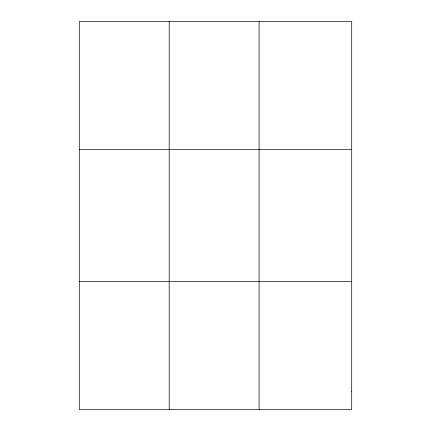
<?xml version="1.0" encoding="UTF-8"?>
<svg xmlns="http://www.w3.org/2000/svg" width="431" height="431" viewBox="0 0 431 431"><rect width="100%" height="100%" fill="white"/><g stroke="black" fill="none" stroke-linecap="round" stroke-linejoin="round"><path stroke-width="0.65" d="M169.189 409.45L169.189 21.55M259.085 409.45L259.085 21.55M79.293 149.557L351.707 149.557M79.293 281.443L351.707 281.443M351.707 391.165L351.707 409.45L79.293 409.45L79.293 21.55L351.707 21.55L351.707 391.165"/></g></svg>
